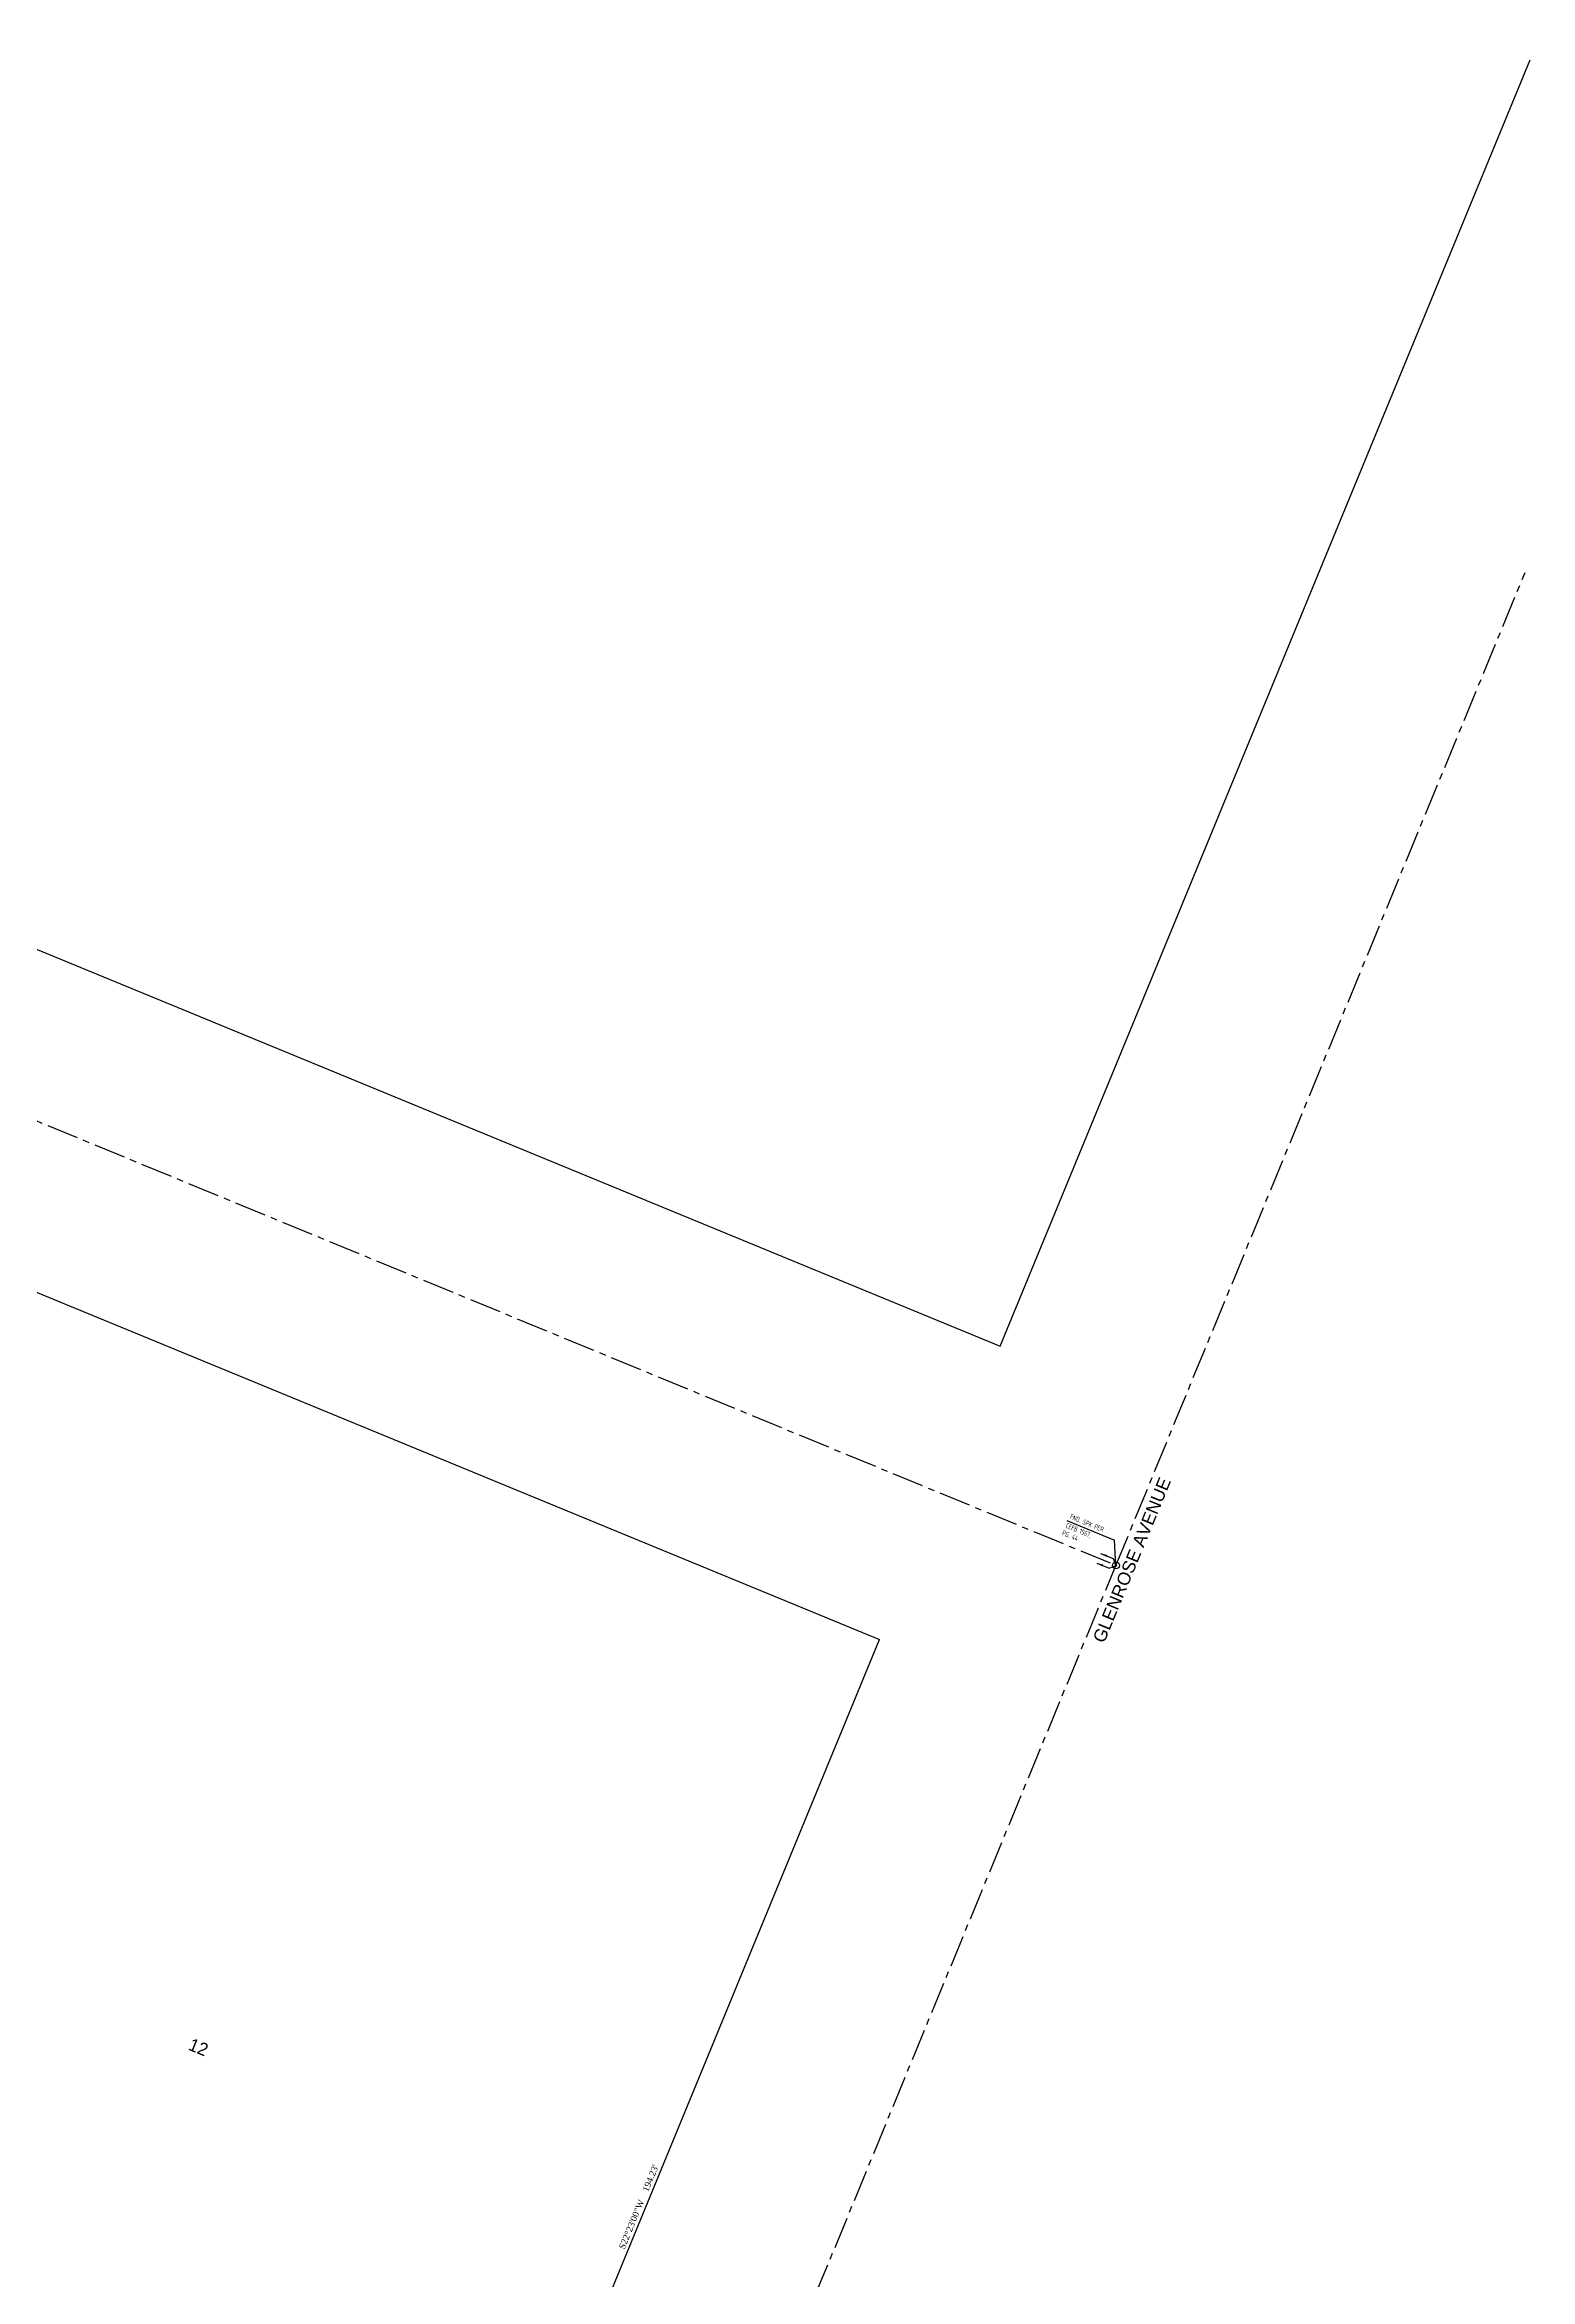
# Model space of a CAD drawing. Header units: feet. Extents: x 6515718 to 6516924, y 1895174 to 1896105.
# Drawn here: x 6516689.9 to 6516923.9, y 1895443.9 to 1895796 of the extents above; entities that cross this region are included whole.
import ezdxf

# ---------------------------------------------------------------- set-up
doc = ezdxf.new("R2010")
doc.units = ezdxf.units.FT
doc.header["$LTSCALE"] = 4
doc.header["$MEASUREMENT"] = 0
doc.linetypes.add('hc4096_101$0$CENTER', pattern=[2, 1.25, -0.25, 0.25, -0.25])
for name, color, linetype in [('hc4096_101$0$fm leader arrow', 1, 'Continuous'), ('hc4096_101$0$hc labels', 2, 'Continuous'), ('hc4096_101$0$hc leader arrow', 1, 'Continuous'), ('hc4096_101$0$hc rw', 3, 'Continuous'), ('hc4096_101$0$hc stcl', 1, 'hc4096_101$0$CENTER'), ('hc4096_101$0$hc text 3', 3, 'Continuous'), ('hc4096_101$0$hc text old', 1, 'Continuous'), ('sw4096_101$0$sw fd mon 1', 41, 'Continuous'), ('sw4096_101$0$sw fd mon text', 140, 'Continuous'), ('sw4096_101$0$sw pts label leader', 1, 'Continuous')]:
    doc.layers.add(name, color=color, linetype=linetype)
doc.styles.add('hc4096_101$0$arial', font='arial.ttf')
doc.styles.add('hc4096_101$0$hc333101$0$SH0', font='shadow.shx')
doc.styles.add('hc4096_101$0$Times', font='times.ttf')
doc.styles.add('sw4096_101$0$sw71 101$0$Architext', font='architxt.shx', dxfattribs={"width": 0.75})

# ---------------------------------------------------------------- blocks, each defined once
blk = doc.blocks.new('hc4096_101$0$ARHD')
at = {"color": 0}
for points in [[(1, -0.17), (1, 0.17), (0, 0)], [(1.06, 0), (1.06, 0), (1, -0.16), (1, 0.16)]]:
    blk.add_solid(points, dxfattribs=at)
blk = doc.blocks.new('hc4096_101$0$HC LEADERS')
at = {"layer": 'hc4096_101$0$fm leader arrow'}
blk.add_lwpolyline([(-8.18, 2.27), (-2.27, 2.27), (0, 0)], dxfattribs=at)
at = {"layer": 'hc4096_101$0$fm leader arrow', "xscale": 2.850000000000309, "yscale": 2.850000000000364, "zscale": 2.850000000000001, "rotation": 359.9888888889078}
blk.add_blockref('hc4096_101$0$ARHD', (-8.18, 2.27), dxfattribs=at)

msp = doc.modelspace()

# ---------------------------------------------------------------- linework, layer by layer
at = {"layer": 'hc4096_101$0$hc rw'}
for p, q in [((6515906.56, 1895975.66), (6516840.39, 1895590.92)), ((6516840.39, 1895590.92), (6516923.88, 1895793.64)), ((6516623.8, 1895626.08), (6516821.35, 1895544.69)), ((6516747.39, 1895365.09), (6516821.35, 1895544.69))]:
    msp.add_line(p, q, dxfattribs=at)
at = {"layer": 'hc4096_101$0$hc stcl'}
for p, q in [((6515869.29, 1895963.98), (6516858.61, 1895556.38)), ((6516858.61, 1895556.38), (6516923.06, 1895712.86)), ((6516765.61, 1895330.55), (6516858.61, 1895556.38))]:
    msp.add_line(p, q, dxfattribs=at)
at = {"layer": 'sw4096_101$0$sw fd mon 1', "const_width": 0.202}
msp.add_lwpolyline([(6516858.51, 1895556.38, 1), (6516858.71, 1895556.37, 1)], format="xyb", close=True, dxfattribs=at)
at = {"layer": 'sw4096_101$0$sw fd mon 1'}
msp.add_circle((6516858.61, 1895556.38), 0.538, dxfattribs=at)
at = {"layer": 'sw4096_101$0$sw pts label leader'}
for points in [[(6516850.86, 1895563.46), (6516858.36, 1895560.35)], [(6516858.61, 1895556.38), (6516858.36, 1895560.35)]]:
    msp.add_lwpolyline(points, dxfattribs=at)

# ---------------------------------------------------------------- block references
at = {"layer": 'hc4096_101$0$hc leader arrow', "yscale": 0.3600000001024455, "zscale": 0.36}
for xscale, rotation in [(-0.3600000000945611, 157.6008572587059), (0.3600000002334655, 337.6158093960756)]:
    msp.add_blockref('hc4096_101$0$HC LEADERS', (6516858.61, 1895556.38), dxfattribs=dict(at, xscale=xscale, rotation=rotation))

# ---------------------------------------------------------------- texts
at = {"layer": 'hc4096_101$0$hc labels', "insert": (6516783.91, 1895455.08), "char_height": 1, "attachment_point": 8, "rotation": 67.6167, "style": 'hc4096_101$0$Times'}
msp.add_mtext('S22°23\'00"W    194.23\'', dxfattribs=at)
at = {"layer": 'hc4096_101$0$hc text 3', "style": 'hc4096_101$0$arial'}
msp.add_text('GLENROSE AVENUE', height=2, rotation=67.6167, dxfattribs=at).set_placement((6516856.74, 1895544))
at = {"layer": 'hc4096_101$0$hc text old', "style": 'hc4096_101$0$hc333101$0$SH0'}
msp.add_text('12', height=2, rotation=337.6083, dxfattribs=at).set_placement((6516712.33, 1895480.1))
at = {"layer": 'sw4096_101$0$sw fd mon text', "style": 'sw4096_101$0$sw71 101$0$Architext', "width": 0.75}
for s, p in [('FND. SPK PER', (6516851.28, 1895563.75)), ('PG. 44', (6516850.03, 1895561.19)), ('CEFB 1567,', (6516850.62, 1895562.34))]:
    msp.add_text(s, height=0.8, rotation=337.6331, dxfattribs=at).set_placement(p)

doc.saveas('drawing.dxf')
